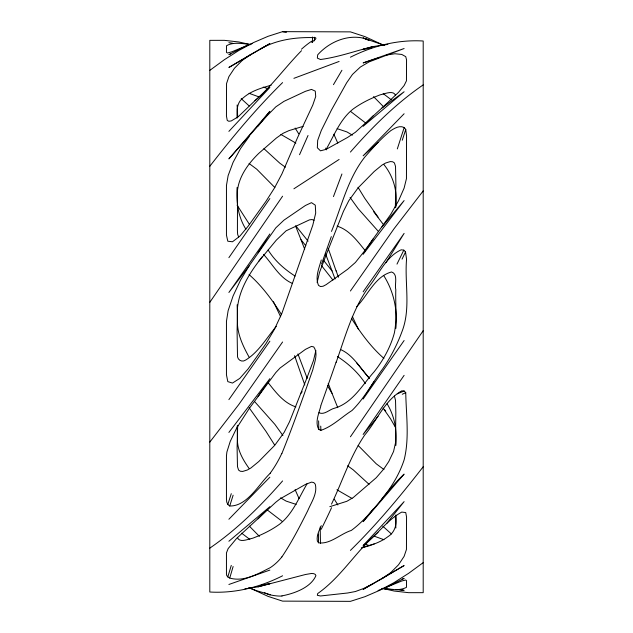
<?xml version="1.0" encoding="UTF-8"?>
<svg xmlns="http://www.w3.org/2000/svg" width="633" height="633" viewBox="0 0 633 633"><rect width="100%" height="100%" fill="white"/><g stroke="black" fill="none" stroke-linecap="round" stroke-linejoin="round"><path stroke-width="0.95" d="M237.114 118.11C236.845 110.862 236.552 102.404 243.286 97.798C251.103 90.962 261.334 87.963 271.13 85.218M395.87 514.945C397.2 523.214 395.396 532.108 387.902 536.705C380.116 542.6 370.574 545.448 361.301 548.02M237.684 425.313L237.098 447.871L237.478 466.64L238.601 470.105L240.318 471.245L242.708 471.435L247.321 470.01L250.897 467.985L258.739 461.568L274.857 445.197L284.209 432.276L289.526 421.736L306.696 378.51L313.477 360.588L315.875 350.453M395.316 207.703L395.902 185.137L395.522 166.376L394.399 162.903L392.682 161.763L390.292 161.573L385.679 162.998L382.103 165.023L374.261 171.44L358.143 187.803L348.791 200.724L343.474 211.264L326.304 254.49L319.523 272.404L317.125 282.547M281.867 556.882A134.861 81.253 49.5 0 1 270.259 567.659C257.995 573.751 243.911 582.21 229.739 578.056L233.126 566.519M229.739 578.056L227.809 576.916L231.282 565.38M320.852 405.864C318.992 413.294 314.656 422.156 318.803 429.475L320.899 430.345C332.467 426.476 341.693 417.005 351.988 410.524C364.402 398.363 372.505 382.656 382.759 368.77C390.775 357.107 397.31 344.423 402.169 331.13C410.904 308.208 404.542 283.07 406.552 259.293L405.531 251.966L403.807 250.146L401.243 249.798C385.568 256.856 378.811 274.714 368.359 287.429C352.407 309.853 345.27 336.748 336.155 362.329M270.244 473.262C258.905 483.889 247.353 506.432 229.739 505.996L233.126 495.212M321.287 259.981C319.087 268.012 314.902 277.183 318.51 285.364L320.48 286.551L323.091 286.243L326.13 284.652L347.628 269.27L355.39 262.466L363.73 252.021L390.64 214.532L398.529 200.803L404.107 188.12L406.449 178.664L406.552 135.707L405.745 129.441L404.178 127.534C399.645 125.12 394.66 128.206 390.83 130.612C381.129 138.358 372.956 147.861 364.75 157.134C347.77 178.791 341.638 206.334 331.502 231.401M404.178 127.534L397.318 148.913M229.739 505.996L227.809 504.493L231.282 493.677M402.256 140.249L405.745 129.441M333.456 196.602L341.931 173.98M281.891 453.481C293.039 425.914 302.883 397.848 312.789 369.814C314.332 362.646 318.565 353.625 313.754 346.947L311.491 346.401L305.438 349.369L280.103 367.987L275.814 372.56L249.165 408.601L236.607 428.177L230.206 441.462L226.891 452.009L226.456 455.823L226.448 498.804L226.717 502.016L227.809 504.493M299.544 154.721L308.026 135.486M321.287 525.659C319.198 530.462 316.389 535.597 317.339 541.017L318.51 542.782C330.102 544.609 340.459 533.777 351.299 530.446C372.109 515.112 385.323 491.651 404.115 474.117L363.136 521.671L373.066 509.138M331.502 504.121C342.532 481.072 350.191 456.251 364.75 435.021C376.967 420.494 384.674 400.388 401.749 390.838L404.178 391.004L405.745 392.658C406.125 414.655 409.591 438.36 404.107 459.946C399.407 474.188 391.558 487.204 381.976 498.685M403.807 250.146L396.986 264.119M402.05 259.142L405.531 251.966M307.29 483.414C298.966 497.372 292.857 513.774 279.731 524.092C271.525 530.05 262.26 534.576 252.796 538.185C248.484 538.968 239.432 543.312 237.415 537.457M378.059 58.046L363.136 62.92L404.115 48.527L369.15 61.86L360.343 67.051L352.486 74.409L346.662 82.788L331.502 109.928L321.287 130.485L317.687 140.344L317.339 147.758L320.48 150.836L326.13 149.348C334.216 135.446 340.198 119.091 353.269 108.908C361.475 102.95 370.74 98.424 380.204 94.815C384.516 94.032 393.568 89.696 395.585 95.559M333.456 84.672L341.931 70.263M249.165 265.82L240.587 280.039L233.071 295.999L228.125 310.668L226.456 321.327L226.448 374.807L227.809 381.62L232.485 383.06L239.78 378.407L248.025 369.015L256.808 356.719L265.995 343.592L274.429 329.342L281.891 313.319L312.789 225.213L315.709 213.044L315.274 205.163L311.491 202.655L305.438 205.472L283.972 220.142L275.814 227.84L249.165 265.82L228.885 292.486L269.864 233.965L258.074 252.773M385.964 262.695L404.115 233.379L363.136 291.813M373.85 381.81L363.136 399.035L404.115 340.53M373.066 239.029L363.136 254.324L404.115 200.582L381.976 226.899M281.891 556.905C291.734 542.299 299.781 526.569 307.678 510.847C311.112 502.555 317.679 493.653 315.274 484.198L313.754 482.552L311.491 482.132L305.438 484.443L280.103 498.844L275.814 502.214L236.607 538.422L228.125 548.629L226.456 552.91L226.448 573.886L226.717 575.5L227.809 576.916M258.074 396.543L269.864 378.676L228.885 432.434M282.587 341.994L238.918 404.337L209.8 442.103M350.413 291.006L394.082 228.671L423.2 190.921M209.8 302.329L282.587 196.198M423.2 330.695L350.413 436.802M228.885 257.663L269.864 198.54M404.115 375.345L363.136 434.46L378.059 416.324M228.885 399.637L269.864 341.195M276.336 326.311C266.643 337.84 258.794 352.011 245.667 360.05C241.711 362.883 236.766 359.512 237.478 354.828L237.098 331.629L237.525 307.274C239.44 290.207 248.532 274.706 258.794 261.287L276.407 240.034L286.132 230.8L309.426 219.88L312.022 219.54L314.015 220.268M356.664 306.696C367.71 295.556 375.116 276.202 391.558 271.976C398.553 274.216 394.288 284.668 395.807 289.629C395.301 304.054 397.16 318.81 394.343 333.045C390.506 347.177 383.266 360.28 374.206 371.713C362.234 384.983 352.882 402.794 334.548 408.206C329.603 409.282 324.349 415.327 318.985 412.732M249.165 136.554L240.587 148.462L233.071 162.388L228.125 175.634L226.456 185.469L226.448 235.104L227.809 241.228L232.485 241.774L239.78 236.236L248.025 226.369L265.995 201.286L274.429 188.064L281.891 173.98L297.463 137.836L312.789 105.07L315.709 96.509L315.274 91.12L311.491 89.403L305.438 91.318L283.972 101.351L275.814 106.85L266.984 115.839L228.885 158.891L269.864 111.329L258.074 126.022M258.794 261.287L262.062 256.927M209.8 166.273C232.485 137.068 256.175 108.536 282.587 82.599M423.2 466.75C400.515 495.948 376.817 524.464 350.413 550.401M300.96 393.275L302.186 391.732M386.684 523.483L404.115 501.629L363.136 545.543C376.936 535.455 386.621 520.326 401.749 512.081L405.745 512.564L406.552 517.003L406.449 549.476L404.107 556.375L398.529 564.786L390.64 572.683L381.976 578.681L363.136 589.37L404.115 565.546L381.976 578.681M350.413 152.062C372.18 127.178 395.847 103.638 423.2 84.893M282.587 480.938C260.82 505.83 237.153 529.37 209.8 548.131M228.885 131.387L269.864 87.457L254.941 100.702L238.111 116.852L231.251 120.935L228.822 121.267L227.255 120.452L226.448 116.013L226.551 83.54L228.893 76.64L234.471 68.222L242.36 60.325L251.024 54.319L269.864 43.63L228.885 67.462L251.024 54.319M373.066 115.894L363.136 126.315L404.115 91.761L381.976 107.95L355.39 132.265L347.628 137.416L326.13 149.348M258.074 518.815L269.864 506.685L228.885 541.255M404.115 113.75L363.136 155.813L378.059 142.512M228.885 519.258L269.864 477.187M254.941 100.702C272.166 85.605 285.507 66.924 301.498 50.695M378.059 532.306C356.118 551.011 341.448 576.9 317.687 593.556L317.339 595.305L320.48 595.977L347.628 592.994L355.39 591.538L363.73 588.445L373.066 583.745M381.976 107.95L398.529 92.331L404.107 85.558L406.449 80.826L406.552 59.866L405.745 56.653L401.749 54.438L394.889 53.75L386.684 55.016M311.713 42.348L315.313 39.436L315.93 38.423L315.661 37.695C296.924 36.896 276.486 39.483 259.934 49.255M209.8 70.382L224.359 59.7L238.918 50.411L253.469 42.593L268.028 36.326L282.587 31.65L350.413 31.872L364.972 36.635L383.812 45.323M423.2 562.642L408.641 573.316L394.082 582.597L379.531 590.407L364.972 596.682L350.413 601.35L282.587 601.128L268.028 596.365L249.188 587.685M293.894 188.792L339.106 159.453M378.059 590.518L386.684 587.195L404.115 578.38L402.295 579.132M252.251 43.535L247.036 45.513L228.885 54.636L230.705 53.884M404.178 391.004L397.318 393.837M402.256 394.272L405.745 392.658M350.413 57.215C372.829 45.837 397.983 39.475 423.2 41.01L423.2 592.67L408.641 592.678L394.082 591.024L382.253 588.318M282.587 575.785C260.171 587.163 235.017 593.532 209.8 592.013L209.8 40.354L224.359 40.338L238.918 41.984L250.747 44.69M386.684 587.195L401.749 580.991L405.745 580.002L406.552 580.714L406.449 587.369C398.98 591.238 389.983 589.204 381.976 588.492L393.528 589.45M247.036 45.513L231.757 51.843L227.469 52.998L226.448 52.397L226.495 45.75C233.506 41.636 242.534 43.748 250.241 44.397M293.894 78.334L339.106 61.456M228.885 584.481L269.864 570.088M303.191 126.339L288.996 130.604L283.038 133.326L276.407 138.018L258.794 153.344C248.642 163.203 239.385 175.626 237.525 190.011L237.415 230.847L237.652 234.368L238.601 236.924M362.155 547.545L374.206 543.945M329.809 506.677L346.868 501.289L353.222 497.57L376.208 477.757L383.867 468.918L388.804 461.465L393.568 451.479L395.475 443.005L395.831 412.423L395.522 400.325L394.399 396.084M387.752 44.302L373.066 46.573L363.136 49.303L367.045 48.725M244.908 588.825L258.074 586.831L269.864 583.697L265.955 584.275M373.066 46.573C355.548 50.877 338.418 57.16 320.48 59.51L317.339 58.109L317.687 54.842C330.189 40.836 350.88 32.655 369.15 39.966M258.074 586.831L305.438 574.511L311.491 573.474L313.754 573.664L315.274 574.416L315.922 575.65C310.732 587.693 294.1 593.58 281.891 595.89M368.992 48.44L370.946 48.148M262.054 584.852L264.008 584.568M381.976 44.935L387.752 44.492M286.409 31.966L282.587 31.65L286.353 31.974M395.451 589.608L404.115 590.32L399.241 589.568M228.885 42.688L232.786 43.289M270.244 594.688L256.808 590.779L248.904 587.788M249.07 93.296L258.739 96.817M383.93 539.712L374.261 536.183M296.204 504.43L286.132 501.099L280.593 497.862M337.128 128.649L346.868 131.901L352.407 135.138M263.201 87.109L267.601 88.533M365.858 544.388L369.569 545.693M384.096 45.244L363.136 38.004L368.604 40.298M264.396 592.71L269.864 594.996M337.128 226.116C349.661 230.111 357.471 241.213 365.399 250.897M295.88 406.877C283.655 402.984 275.885 392.333 268.234 382.791M292.438 283.457C279.454 277.847 272.681 264.309 263.494 254.379M340.562 349.535C353.309 355.081 360.137 368.264 369.245 377.996M295.848 143.09L280.878 134.425M336.922 489.776L351.988 498.44M249.07 163.48L256.729 169.177L274.857 187.534M383.93 469.528L376.271 463.831L358.143 445.466M383.187 93.597L391.329 99.808M249.813 539.411L241.671 533.2M285.364 167.199L279.778 163.148L263.929 148.668M347.636 465.801L353.222 469.852L369.071 484.34M295.049 276.051C284.431 269.231 274.857 260.899 268.163 250.051M337.397 356.553C348.459 363.627 358.175 372.568 365.383 383.59M365.953 123.221L350.959 111.724M267.047 509.779L282.041 521.275M383.93 358.405C370.97 347.066 360.588 332.831 351.418 318.312M249.07 274.603C262.03 285.934 272.412 300.177 281.582 314.688M382.759 526.158L391.392 533.943M249.165 105.925L241.205 98.661M373.565 96.612L383.63 106.85M259.435 536.388L249.37 526.158M378.249 231.267L358.143 208.661L350.089 197.472M254.751 401.733L274.857 424.339L282.911 435.528M384.5 409.543L385.766 411.054M373.707 211.754L383.812 225.079M356.593 362.764L369.348 378.392M295.848 225.918L308.113 241.173M323.455 260.242L332.04 270.924L335.071 279.011M295.595 226.06L300.96 239.622L305.786 245.731M321.477 265.583L332.942 280.087M378.059 217.072L364.75 198.287L358.041 187.328M249.133 468.491C243.65 460.761 238.435 452.136 237.525 442.507L237.185 426.041M383.867 164.517C393.584 176.472 397.682 191.831 395.854 207.133M249.117 407.747L265.995 431.39L274.429 444.667M249.165 223.979L237.051 205.092M383.06 408.071L390.64 418.951L395.744 427.861M295.136 128.04L298.705 133.808M334.295 499.192L337.864 504.96M327.53 385.837L332.04 393.378L337.753 407.644M273.44 301.704L280.648 316.777M383.867 275.814C393.766 291.489 397.706 309.98 395.862 328.424M249.133 357.194C243.665 347.28 238.451 336.685 237.525 325.235L237.169 304.782M387.103 403.767C394.707 416.308 397.279 430.97 395.839 445.521M245.897 229.241C238.095 216.708 236.046 201.951 237.13 187.415M325.599 148.122L326.517 149.831M358.365 329.128L352.296 316.342M299.037 498.527L295.105 489.641M333.852 134.236L337.785 143.09M325.623 254.094L332.04 270.924M300.96 239.622L304.671 249.196M328.211 383.416L332.04 393.378M307.227 378.392L297.937 353.958M304.805 385.006L294.59 355.675M336.155 270.797L338.386 277.262M395.301 516.267L395.878 528.001M237.699 116.741L237.122 105.015M320.733 426.12L320.899 430.345M318.621 420.866L318.803 429.475M320.187 527.028L320.48 543.557M312.52 37.023L312.591 42.474M318.431 534.007L318.51 542.782M314.49 37.228L314.514 40.868M328.195 248.31A413.808 25.89 71.4 0 1 336.139 271.098M282.041 596.025A134.979 35.456 39.1 0 1 270.457 594.917M331.557 507.706A413.381 93.399 -76.2 0 1 321.224 529.267M281.812 453.418A134.861 105.379 76.3 0 1 270.188 473.199M336.139 362.021A412.771 25.898 -71.4 0 1 320.899 405.373M321.517 264.143A413.317 36.643 -71.8 0 1 331.312 236.615M301.482 49.192A413.768 128.966 -84.7 0 1 311.729 41.153"/></g></svg>
